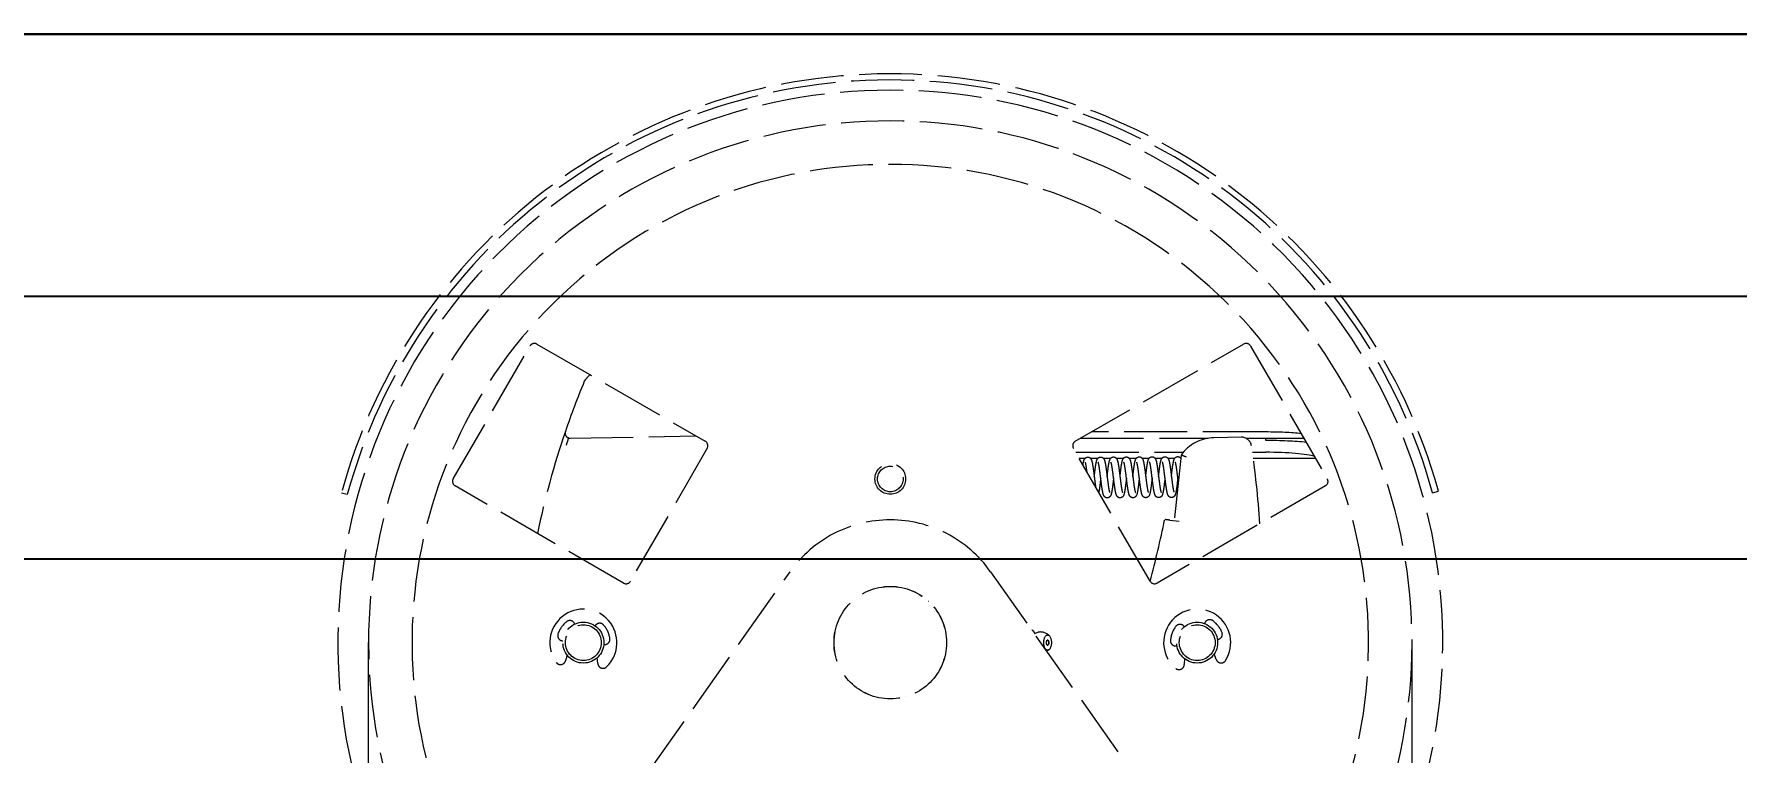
# Model space of a CAD drawing. Header units: millimetres. Extents: x -665 to 1025160, y -26028 to 4210.
# Drawn here: x 2037.4 to 2362, y -6402.4 to -6265.4 of the extents above; entities that cross this region are included whole.
import ezdxf

# ---------------------------------------------------------------- set-up
doc = ezdxf.new("R2010")
doc.units = ezdxf.units.MM
doc.linetypes.add('$2$ACAD_ISO02W100', pattern=[15, 12, -3])
doc.linetypes.add('$2$CENTER', pattern=[50.8, 31.75, -6.35, 6.35, -6.35])
doc.layers.add('$2$CL', color=2, linetype='$2$CENTER', lineweight=0)
doc.layers.add('$2$DL', color=8, linetype='$2$ACAD_ISO02W100', lineweight=0)
doc.layers.add('S-BEAM', color=7, linetype='Continuous')
doc.styles.add('Century Gothic$001H0', font='cent.shx')
doc.dimstyles.new('Copy of ISO-25', dxfattribs={"dimtxt": 250, "dimasz": 80, "dimexe": 1.25, "dimexo": 0.625, "dimtad": 1, "dimtxsty": 'Century Gothic$001H0', "dimblk": 'ARCHTICK', "dimcen": 2.5, "dimadec": 0, "dimazin": 0, "dimtfac": 1, "dimtmove": 0, "dimatfit": 3, "dimfxl": 1, "dimarcsym": 0})

# ---------------------------------------------------------------- blocks, each defined once
blk = doc.blocks.new('_ArchTick')
at = {"color": 0, "linetype": 'ByBlock', "const_width": 0.15}
blk.add_lwpolyline([(-0.5, -0.5), (0.5, 0.5)], dxfattribs=at)
blk = doc.blocks.new('*D99')
at = {"color": 0, "lineweight": -2, "transparency": 16777216}
for p, q in [((3250, -6315.42), (249.37, -6315.42)), ((250.62, -23815.42), (250.62, -6315.42)), ((3250, -23815.42), (249.37, -23815.42))]:
    blk.add_line(p, q, dxfattribs=at)
at = {"layer": 'Defpoints', "color": 0, "transparency": 16777216}
for p in [(250.62, -6315.42), (3250.62, -6315.42), (3250.62, -23815.42)]:
    blk.add_point(p, dxfattribs=at)
at = {"color": 0, "lineweight": -2, "transparency": 16777216, "xscale": 80, "yscale": 80, "zscale": 80}
for p, rotation in [((250.62, -6315.42), 90), ((250.62, -23815.42), 270)]:
    blk.add_blockref('_ArchTick', p, dxfattribs=dict(at, rotation=rotation))
at = {"color": 0, "transparency": 16777216, "insert": (125, -15065.42), "char_height": 250, "attachment_point": 5, "rotation": 90, "style": 'Century Gothic$001H0'}
blk.add_mtext('SHAFT TOTAL HEIGHT 17500', dxfattribs=at)

msp = doc.modelspace()

# ---------------------------------------------------------------- linework, layer by layer
at = {"layer": '$2$CL'}
for p, q in [((2101.175, -6864.252), (2101.175, -6381.419)), ((2300.075, -6864.252), (2300.075, -6381.419))]:
    msp.add_line(p, q, dxfattribs=at)
at = {"layer": '$2$DL'}
for p, q in [((2117.319, -6350.209), (2131.944, -6324.878)), ((2133.276, -6324.521), (2165.362, -6343.046)), ((2235.888, -6343.046), (2267.974, -6324.521)), ((2269.306, -6324.878), (2283.931, -6350.209)), ((2139.633, -6342.458), (2163.58, -6342.017)), ((2272.19, -6341.265), (2238.972, -6341.265)), ((2267.507, -6342.258), (2262.307, -6342.353)), ((2165.719, -6344.378), (2151.094, -6369.709)), ((2250.156, -6369.709), (2235.531, -6344.378)), ((2235.969, -6345.137), (2256.477, -6345.137)), ((2236.917, -6342.452), (2261.206, -6342.452)), ((2268.392, -6342.452), (2279.453, -6342.452)), ((2269.653, -6345.137), (2272.19, -6345.137)), ((2272.19, -6342.898), (2272.19, -6342.452)), ((2237.72, -6346.324), (2236.655, -6346.324)), ((2240.157, -6346.324), (2238.817, -6346.324)), ((2242.601, -6346.324), (2241.276, -6346.324)), ((2245.043, -6346.324), (2243.737, -6346.324)), ((2247.486, -6346.324), (2246.197, -6346.324)), ((2249.927, -6346.324), (2248.656, -6346.324)), ((2252.373, -6346.324), (2251.113, -6346.324)), ((2254.815, -6346.324), (2253.574, -6346.324)), ((2256.063, -6345.675), (2254.736, -6358.156)), ((2281.688, -6346.324), (2269.821, -6346.324)), ((2149.762, -6370.066), (2117.676, -6351.541)), ((2283.574, -6351.541), (2251.488, -6370.066)), ((2097.131, -6353.205), (2096.007, -6352.898)), ((2303.978, -6352.846), (2305.101, -6352.535)), ((2253.916, -6358.069), (2255.705, -6358.259)), ((2085.126, -6504.25), (2181.518, -6367.91)), ((2219.732, -6367.91), (2316.124, -6504.25)), ((2203.55, -6371.108), (2203.55, -6371.1)), ((2250.159, -6369.713), (2250.176, -6369.713)), ((2207.95, -6373.585), (2207.939, -6373.585)), ((2209.032, -6374.772), (2209.042, -6374.772)), ((2140.48, -6377.883), (2140.436, -6377.789)), ((2260.563, -6377.682), (2260.525, -6377.779)), ((2138.137, -6381.066), (2138.24, -6381.075)), ((2144.424, -6378.141), (2144.365, -6378.226)), ((2228.245, -6379.682), (2228.078, -6379.442)), ((2230.855, -6380.04), (2230.463, -6379.763)), ((2256.673, -6378.386), (2256.608, -6378.305)), ((2262.977, -6380.811), (2263.08, -6380.795)), ((2139.014, -6383.77), (2138.72, -6384.864)), ((2144.873, -6385.408), (2144.776, -6384.279)), ((2146.01, -6381.762), (2146.113, -6381.771)), ((2230.855, -6382.797), (2230.463, -6383.074)), ((2255.17, -6382.042), (2255.273, -6382.026)), ((2256.675, -6384.453), (2256.655, -6385.586)), ((2262.757, -6384.624), (2262.389, -6383.553)), ((2203.55, -6391.737), (2203.55, -6391.729))]:
    msp.add_line(p, q, dxfattribs=at)
for centre, radius in [((2200.625, -6350.219), 2.925), ((2200.625, -6350.219), 2.438), ((2200.625, -6381.419), 10.725), ((2200.625, -6381.419), 10.717), ((2142.125, -6381.419), 3.9), ((2142.125, -6381.419), 3.413), ((2259.125, -6381.419), 3.9), ((2259.125, -6381.419), 3.412)]:
    msp.add_circle(centre, radius, dxfattribs=at)
for centre, radius, start, end in [((2200.604, -6381.419), 108.415, 15.45098, 164.74799), ((2200.625, -6381.419), 105.3, 318.09966, 221.90034), ((2200.604, -6381.419), 107.25, 15.45098, 164.74799), ((2200.625, -6381.419), 99.45, 318.86903, 221.13097), ((2200.625, -6381.419), 91.163, 320.1335, 219.8665), ((2132.788, -6325.365), 0.975, 60, 150), ((2268.462, -6325.365), 0.975, 30, 120), ((2293.693, -6394.134), 163.8, 157.55514, 161.13364), ((2143.202, -6331.969), 0.975, 137.51154, 157.55514), ((2208.629, -6391.897), 89.7, 136.67543, 137.51154), ((2293.693, -6394.134), 163.8, 161.13364, 168.18567), ((2139.615, -6341.483), 0.975, 161.13364, 271.05374), ((2267.543, -6344.207), 1.95, 8.70492, 91.05374), ((2164.874, -6343.89), 0.975, 330, 60), ((2236.376, -6343.89), 0.975, 120, 210), ((2262.451, -6350.152), 7.8, 91.05374, 144.97369), ((2107.557, -6368.703), 163.8, 3.47702, 8.70492), ((2118.163, -6350.697), 0.975, 150, 240), ((2283.087, -6350.697), 0.975, 300, 30), ((2200.625, -6381.419), 23.4, 35.26007, 144.73993), ((1947.913, -6292.374), 312, 345.64397, 347.86429), ((2150.249, -6369.222), 0.975, 240, 330), ((2251.001, -6369.222), 0.975, 210, 300), ((2142.125, -6381.419), 6.396, 313.75152, 216.1529), ((2142.125, -6381.419), 5.117, 128.8709, 161.03352), ((2139.537, -6378.207), 0.992, 24.95221, 128.8709), ((2145.236, -6378.711), 0.992, 41.03352, 144.95221), ((2259.125, -6381.419), 6.396, 327.75483, 230.15621), ((2255.836, -6378.929), 0.992, 38.95552, 142.87421), ((2261.489, -6378.038), 0.992, 55.03683, 158.95552), ((2259.125, -6381.419), 5.117, 22.87421, 55.03683), ((2138.224, -6380.078), 0.992, 161.03352, 264.95221), ((2142.125, -6381.419), 5.117, 8.8709, 41.03352), ((2146.2, -6380.782), 0.992, 264.95221, 8.8709), ((2229.292, -6381.419), 2.028, 54.73561, 125.48548), ((2255.016, -6381.062), 0.992, 175.03683, 278.95552), ((2259.125, -6381.419), 5.117, 142.87421, 175.03683), ((2262.925, -6379.815), 0.992, 278.95552, 22.87421), ((2229.292, -6381.419), 2.028, 305.03467, 305.26439), ((2137.762, -6384.606), 0.992, 216.1529, 344.95221), ((2145.862, -6385.322), 0.992, 184.95221, 313.75152), ((2255.663, -6385.568), 0.992, 230.15621, 358.95552), ((2263.695, -6384.302), 0.992, 198.95552, 327.75483)]:
    msp.add_arc(centre, radius, start, end, dxfattribs=at)
for centre, major_axis, ratio, start_param, end_param in [((2272.19, -6342.45), (-9.828, 0), 0.1205367, 3.9531345, 4.712389), ((2272.19, -6344.308), (-11.7, 0), 0.1205367, 3.9914818, 4.712389), ((2272.19, -6346.322), (9.828, 0), 0.1205367, 0.3387524, 1.5707963), ((2227.369, -6381.419), (0, 2.434), 0.5, 5.660543, 6.0995794), ((2230.605, -6381.419), (0, 0.48), 0.5, 2.8676568, 6.5571212)]:
    msp.add_ellipse(centre, major_axis=major_axis, ratio=ratio, start_param=start_param, end_param=end_param, dxfattribs=at)
for major_axis in [(0, -1.462), (0, -0.484)]:
    msp.add_ellipse((2230.611, -6381.419), major_axis=major_axis, ratio=0.5, dxfattribs=at)
for points, knots in [([(2139.307, -6342.408), (2139.305, -6342.407), (2139.304, -6342.407), (2139.294, -6342.404), (2139.287, -6342.402), (2139.262, -6342.399), (2139.25, -6342.409), (2139.222, -6342.502), (2139.205, -6342.587), (2139.173, -6342.746), (2139.167, -6342.777), (2139.129, -6342.957), (2139.075, -6343.092), (2138.996, -6343.289), (2138.96, -6343.382), (2138.896, -6343.578), (2138.867, -6343.681), (2138.846, -6343.788), (2138.845, -6343.792), (2138.844, -6343.795)], [-0.00165743, -0.00165743, -0.00165743, -0.00165743, 0, 0, 0.01119477, 0.01119477, 0.05516722, 0.05516722, 0.10340416, 0.10340416, 0.11457751, 0.11457751, 0.16396758, 0.16396758, 0.20432722, 0.20432722, 0.24498028, 0.24498028, 0.24633536, 0.24633536, 0.24633536, 0.24633536]), ([(2237.35, -6347.528), (2237.373, -6347.386), (2237.396, -6347.254), (2237.47, -6346.892), (2237.515, -6346.707), (2237.624, -6346.471), (2237.653, -6346.417), (2237.735, -6346.3), (2237.792, -6346.234), (2237.909, -6346.15), (2237.955, -6346.124), (2238.074, -6346.075), (2238.153, -6346.056), (2238.313, -6346.046), (2238.395, -6346.056), (2238.545, -6346.104), (2238.616, -6346.142), (2238.737, -6346.232), (2238.787, -6346.285), (2238.867, -6346.388), (2238.896, -6346.438), (2238.96, -6346.565), (2238.988, -6346.643), (2239.094, -6346.978), (2239.158, -6347.304), (2239.278, -6348.051), (2239.334, -6348.455), (2239.435, -6349.227), (2239.481, -6349.598), (2239.57, -6350.318), (2239.615, -6350.676), (2239.69, -6351.249), (2239.722, -6351.48), (2239.754, -6351.691)], [17.3582383, 17.3582383, 17.3582383, 17.3582383, 17.4545808, 17.4545808, 17.6511069, 17.6511069, 17.7068135, 17.7068135, 17.7693974, 17.7693974, 17.8009739, 17.8009739, 17.8454563, 17.8454563, 17.8914011, 17.8914011, 17.9374919, 17.9374919, 17.9862793, 17.9862793, 18.0389292, 18.0389292, 18.1258871, 18.1258871, 18.3845675, 18.3845675, 18.6035005, 18.6035005, 18.782896, 18.782896, 18.9580087, 18.9580087, 19.0840786, 19.0840786, 19.0840786, 19.0840786]), ([(2238.131, -6348.882), (2238.114, -6348.75), (2238.097, -6348.623), (2238.038, -6348.2), (2237.995, -6347.922), (2237.915, -6347.468), (2237.875, -6347.281), (2237.829, -6347.115), (2237.817, -6347.077), (2237.806, -6347.049), (2237.804, -6347.045), (2237.804, -6347.045)], [29.65913668, 29.65913668, 29.65913668, 29.65913668, 29.72760971, 29.72760971, 29.89521173, 29.89521173, 30.05753204, 30.05753204, 30.12526168, 30.12526168, 30.15537839, 30.15537839, 30.15537839, 30.15537839]), ([(2239.507, -6349.811), (2239.544, -6349.49), (2239.581, -6349.167), (2239.658, -6348.52), (2239.7, -6348.192), (2239.784, -6347.604), (2239.827, -6347.341), (2239.92, -6346.886), (2239.964, -6346.704), (2240.069, -6346.467), (2240.098, -6346.409), (2240.179, -6346.291), (2240.232, -6346.229), (2240.338, -6346.148), (2240.382, -6346.121), (2240.498, -6346.068), (2240.575, -6346.046), (2240.733, -6346.031), (2240.816, -6346.038), (2240.965, -6346.079), (2241.036, -6346.113), (2241.161, -6346.197), (2241.214, -6346.248), (2241.298, -6346.349), (2241.329, -6346.399), (2241.395, -6346.52), (2241.424, -6346.591), (2241.523, -6346.881), (2241.579, -6347.146), (2241.695, -6347.808), (2241.753, -6348.211), (2241.858, -6348.994), (2241.905, -6349.375), (2241.995, -6350.099), (2242.039, -6350.452), (2242.126, -6351.126), (2242.17, -6351.455), (2242.254, -6352.005), (2242.294, -6352.241), (2242.35, -6352.517), (2242.368, -6352.596), (2242.399, -6352.717), (2242.413, -6352.763), (2242.431, -6352.815), (2242.437, -6352.828), (2242.437, -6352.829), (2242.437, -6352.829), (2242.437, -6352.829)], [20.4987121, 20.4987121, 20.4987121, 20.4987121, 20.6565597, 20.6565597, 20.8327732, 20.8327732, 21.0129666, 21.0129666, 21.204709, 21.204709, 21.2627419, 21.2627419, 21.3193191, 21.3193191, 21.3505046, 21.3505046, 21.3942369, 21.3942369, 21.4396174, 21.4396174, 21.4848006, 21.4848006, 21.5334, 21.5334, 21.5853541, 21.5853541, 21.6676489, 21.6676489, 21.8938691, 21.8938691, 22.1230466, 22.1230466, 22.3085408, 22.3085408, 22.4796249, 22.4796249, 22.6545632, 22.6545632, 22.8160567, 22.8160567, 22.8939182, 22.8939182, 22.9620205, 22.9620205, 23.0145426, 23.0145426, 23.0163046, 23.0163046, 23.0163046, 23.0163046]), ([(2243.185, -6350.055), (2243.173, -6350.159), (2243.161, -6350.262), (2243.109, -6350.719), (2243.067, -6351.073), (2242.985, -6351.72), (2242.944, -6352.022), (2242.859, -6352.559), (2242.815, -6352.796), (2242.737, -6353.106), (2242.707, -6353.209), (2242.639, -6353.372), (2242.608, -6353.437), (2242.514, -6353.573), (2242.45, -6353.645), (2242.292, -6353.755), (2242.204, -6353.796), (2242.03, -6353.832), (2241.941, -6353.833), (2241.778, -6353.803), (2241.703, -6353.776), (2241.575, -6353.704), (2241.523, -6353.661), (2241.43, -6353.565), (2241.392, -6353.511), (2241.314, -6353.381), (2241.282, -6353.306), (2241.189, -6353.048), (2241.142, -6352.845), (2241.06, -6352.424), (2241.027, -6352.232), (2240.945, -6351.702), (2240.894, -6351.332), (2240.805, -6350.643), (2240.766, -6350.324), (2240.681, -6349.645), (2240.635, -6349.275), (2240.548, -6348.612), (2240.506, -6348.306), (2240.423, -6347.771), (2240.381, -6347.533), (2240.325, -6347.275), (2240.309, -6347.207), (2240.281, -6347.109), (2240.27, -6347.074), (2240.258, -6347.042), (2240.255, -6347.035), (2240.255, -6347.035)], [24.0832089, 24.0832089, 24.0832089, 24.0832089, 24.1339282, 24.1339282, 24.3093378, 24.3093378, 24.4845887, 24.4845887, 24.66683, 24.66683, 24.7735508, 24.7735508, 24.8463717, 24.8463717, 24.9116945, 24.9116945, 24.9667741, 24.9667741, 25.0153833, 25.0153833, 25.0603681, 25.0603681, 25.1057113, 25.1057113, 25.1577655, 25.1577655, 25.2386531, 25.2386531, 25.4276543, 25.4276543, 25.5568392, 25.5568392, 25.7546411, 25.7546411, 25.9101697, 25.9101697, 26.0892717, 26.0892717, 26.2564734, 26.2564734, 26.4237632, 26.4237632, 26.4986052, 26.4986052, 26.5609124, 26.5609124, 26.5983238, 26.5983238, 26.5983238, 26.5983238]), ([(2241.958, -6349.799), (2241.995, -6349.472), (2242.033, -6349.142), (2242.111, -6348.494), (2242.152, -6348.171), (2242.235, -6347.591), (2242.278, -6347.328), (2242.371, -6346.872), (2242.415, -6346.689), (2242.522, -6346.451), (2242.551, -6346.396), (2242.632, -6346.277), (2242.687, -6346.214), (2242.797, -6346.132), (2242.841, -6346.106), (2242.957, -6346.054), (2243.034, -6346.034), (2243.193, -6346.02), (2243.275, -6346.028), (2243.425, -6346.071), (2243.496, -6346.106), (2243.62, -6346.192), (2243.672, -6346.243), (2243.755, -6346.345), (2243.786, -6346.395), (2243.852, -6346.519), (2243.88, -6346.594), (2243.981, -6346.898), (2244.039, -6347.178), (2244.127, -6347.692), (2244.156, -6347.876), (2244.231, -6348.393), (2244.278, -6348.752), (2244.37, -6349.476), (2244.416, -6349.85), (2244.505, -6350.558), (2244.548, -6350.902), (2244.634, -6351.53), (2244.677, -6351.822), (2244.758, -6352.301), (2244.798, -6352.501), (2244.847, -6352.696), (2244.862, -6352.743), (2244.881, -6352.801), (2244.888, -6352.816), (2244.889, -6352.818), (2244.889, -6352.818), (2244.889, -6352.818)], [24.0548523, 24.0548523, 24.0548523, 24.0548523, 24.2154109, 24.2154109, 24.3899229, 24.3899229, 24.5683915, 24.5683915, 24.7623617, 24.7623617, 24.8195078, 24.8195078, 24.8781157, 24.8781157, 24.908868, 24.908868, 24.9528937, 24.9528937, 24.9984823, 24.9984823, 25.044016, 25.044016, 25.0927509, 25.0927509, 25.1450301, 25.1450301, 25.2298662, 25.2298662, 25.4635984, 25.4635984, 25.5771281, 25.5771281, 25.7630702, 25.7630702, 25.9424595, 25.9424595, 26.1139157, 26.1139157, 26.2842686, 26.2842686, 26.4456104, 26.4456104, 26.5160043, 26.5160043, 26.5716483, 26.5716483, 26.5750322, 26.5750322, 26.5750322, 26.5750322]), ([(2245.635, -6350.043), (2245.623, -6350.151), (2245.611, -6350.258), (2245.559, -6350.711), (2245.519, -6351.054), (2245.438, -6351.696), (2245.396, -6352.001), (2245.31, -6352.543), (2245.266, -6352.782), (2245.188, -6353.089), (2245.159, -6353.187), (2245.095, -6353.348), (2245.065, -6353.413), (2244.995, -6353.519), (2244.968, -6353.554), (2244.907, -6353.62), (2244.873, -6353.651), (2244.77, -6353.729), (2244.691, -6353.77), (2244.529, -6353.816), (2244.444, -6353.823), (2244.281, -6353.807), (2244.203, -6353.784), (2244.066, -6353.72), (2244.008, -6353.679), (2243.912, -6353.59), (2243.873, -6353.541), (2243.795, -6353.425), (2243.762, -6353.359), (2243.678, -6353.156), (2243.639, -6353.014), (2243.563, -6352.689), (2243.529, -6352.512), (2243.442, -6352.003), (2243.388, -6351.632), (2243.289, -6350.893), (2243.243, -6350.525), (2243.191, -6350.104), (2243.184, -6350.05), (2243.157, -6349.835), (2243.137, -6349.672), (2243.074, -6349.169), (2243.03, -6348.83), (2242.945, -6348.213), (2242.902, -6347.928), (2242.821, -6347.469), (2242.782, -6347.28), (2242.735, -6347.105), (2242.722, -6347.064), (2242.709, -6347.03), (2242.706, -6347.023), (2242.706, -6347.023)], [20.5252268, 20.5252268, 20.5252268, 20.5252268, 20.5779745, 20.5779745, 20.7490427, 20.7490427, 20.9250042, 20.9250042, 21.1088472, 21.1088472, 21.2125503, 21.2125503, 21.2868429, 21.2868429, 21.320618, 21.320618, 21.3509044, 21.3509044, 21.401303, 21.401303, 21.4479597, 21.4479597, 21.4928135, 21.4928135, 21.5376539, 21.5376539, 21.5845528, 21.5845528, 21.6550292, 21.6550292, 21.8019557, 21.8019557, 21.9356326, 21.9356326, 22.1464355, 22.1464355, 22.3273958, 22.3273958, 22.3538616, 22.3538616, 22.4334612, 22.4334612, 22.6043608, 22.6043608, 22.7745268, 22.7745268, 22.9345792, 22.9345792, 23.0035067, 23.0035067, 23.0408142, 23.0408142, 23.0408142, 23.0408142]), ([(2244.409, -6349.787), (2244.447, -6349.448), (2244.486, -6349.107), (2244.565, -6348.454), (2244.606, -6348.136), (2244.69, -6347.555), (2244.733, -6347.292), (2244.828, -6346.838), (2244.87, -6346.657), (2244.983, -6346.42), (2245.012, -6346.366), (2245.094, -6346.254), (2245.147, -6346.194), (2245.257, -6346.115), (2245.301, -6346.089), (2245.419, -6346.039), (2245.498, -6346.02), (2245.658, -6346.009), (2245.74, -6346.018), (2245.89, -6346.064), (2245.961, -6346.101), (2246.083, -6346.19), (2246.134, -6346.242), (2246.215, -6346.345), (2246.245, -6346.396), (2246.311, -6346.525), (2246.34, -6346.605), (2246.444, -6346.934), (2246.505, -6347.244), (2246.624, -6347.969), (2246.681, -6348.372), (2246.782, -6349.147), (2246.828, -6349.522), (2246.917, -6350.241), (2246.961, -6350.596), (2247.048, -6351.253), (2247.091, -6351.563), (2247.174, -6352.093), (2247.215, -6352.323), (2247.27, -6352.572), (2247.286, -6352.638), (2247.314, -6352.735), (2247.325, -6352.77), (2247.337, -6352.801), (2247.34, -6352.807), (2247.34, -6352.807)], [27.6127082, 27.6127082, 27.6127082, 27.6127082, 27.7789671, 27.7789671, 27.9516655, 27.9516655, 28.1331159, 28.1331159, 28.3270117, 28.3270117, 28.3814102, 28.3814102, 28.4382493, 28.4382493, 28.4692816, 28.4692816, 28.5137542, 28.5137542, 28.5596897, 28.5596897, 28.6057511, 28.6057511, 28.6547617, 28.6547617, 28.7077128, 28.7077128, 28.797103, 28.797103, 29.0468136, 29.0468136, 29.2668907, 29.2668907, 29.4483157, 29.4483157, 29.6212474, 29.6212474, 29.7917913, 29.7917913, 29.9568109, 29.9568109, 30.0308834, 30.0308834, 30.0954177, 30.0954177, 30.1318585, 30.1318585, 30.1318585, 30.1318585]), ([(2248.086, -6350.031), (2248.076, -6350.116), (2248.067, -6350.201), (2248.018, -6350.63), (2247.978, -6350.974), (2247.897, -6351.624), (2247.854, -6351.936), (2247.769, -6352.483), (2247.726, -6352.723), (2247.65, -6353.036), (2247.622, -6353.138), (2247.561, -6353.3), (2247.534, -6353.364), (2247.47, -6353.472), (2247.441, -6353.514), (2247.371, -6353.594), (2247.333, -6353.631), (2247.223, -6353.714), (2247.142, -6353.758), (2246.975, -6353.804), (2246.888, -6353.811), (2246.723, -6353.792), (2246.645, -6353.769), (2246.508, -6353.703), (2246.451, -6353.661), (2246.354, -6353.568), (2246.315, -6353.518), (2246.24, -6353.402), (2246.209, -6353.337), (2246.126, -6353.135), (2246.087, -6352.991), (2246.011, -6352.66), (2245.976, -6352.479), (2245.89, -6351.971), (2245.837, -6351.611), (2245.74, -6350.881), (2245.693, -6350.507), (2245.64, -6350.085), (2245.634, -6350.034), (2245.609, -6349.833), (2245.59, -6349.681), (2245.528, -6349.18), (2245.483, -6348.832), (2245.397, -6348.213), (2245.355, -6347.931), (2245.275, -6347.469), (2245.235, -6347.278), (2245.187, -6347.098), (2245.174, -6347.055), (2245.16, -6347.017), (2245.156, -6347.009), (2245.156, -6347.009)], [16.9679256, 16.9679256, 16.9679256, 16.9679256, 17.0095574, 17.0095574, 17.1799877, 17.1799877, 17.3573073, 17.3573073, 17.5381253, 17.5381253, 17.6419233, 17.6419233, 17.7146287, 17.7146287, 17.7571268, 17.7571268, 17.7924804, 17.7924804, 17.8450495, 17.8450495, 17.8930342, 17.8930342, 17.9380608, 17.9380608, 17.9831491, 17.9831491, 18.0309278, 18.0309278, 18.0996674, 18.0996674, 18.248536, 18.248536, 18.3837845, 18.3837845, 18.5881986, 18.5881986, 18.7715317, 18.7715317, 18.7963033, 18.7963033, 18.8707752, 18.8707752, 19.0453572, 19.0453572, 19.2129377, 19.2129377, 19.3741658, 19.3741658, 19.4437533, 19.4437533, 19.4826684, 19.4826684, 19.4826684, 19.4826684]), ([(2246.859, -6349.775), (2246.897, -6349.445), (2246.935, -6349.114), (2247.013, -6348.464), (2247.054, -6348.14), (2247.138, -6347.56), (2247.181, -6347.299), (2247.275, -6346.839), (2247.319, -6346.653), (2247.43, -6346.415), (2247.459, -6346.361), (2247.542, -6346.244), (2247.597, -6346.182), (2247.71, -6346.101), (2247.754, -6346.076), (2247.871, -6346.026), (2247.949, -6346.007), (2248.108, -6345.996), (2248.189, -6346.005), (2248.339, -6346.051), (2248.41, -6346.088), (2248.531, -6346.175), (2248.582, -6346.227), (2248.661, -6346.326), (2248.69, -6346.374), (2248.754, -6346.496), (2248.782, -6346.569), (2248.884, -6346.877), (2248.943, -6347.165), (2249.061, -6347.863), (2249.119, -6348.268), (2249.221, -6349.047), (2249.268, -6349.419), (2249.357, -6350.144), (2249.402, -6350.506), (2249.489, -6351.17), (2249.532, -6351.482), (2249.615, -6352.024), (2249.657, -6352.262), (2249.713, -6352.526), (2249.73, -6352.597), (2249.759, -6352.705), (2249.771, -6352.745), (2249.786, -6352.785), (2249.79, -6352.794), (2249.79, -6352.794)], [31.1691177, 31.1691177, 31.1691177, 31.1691177, 31.3307949, 31.3307949, 31.5056439, 31.5056439, 31.6840572, 31.6840572, 31.8807418, 31.8807418, 31.9369461, 31.9369461, 31.9961902, 31.9961902, 32.0269476, 32.0269476, 32.0708054, 32.0708054, 32.1162233, 32.1162233, 32.1616744, 32.1616744, 32.2095626, 32.2095626, 32.2598762, 32.2598762, 32.3435527, 32.3435527, 32.5837863, 32.5837863, 32.80958, 32.80958, 32.9906525, 32.9906525, 33.1662701, 33.1662701, 33.3352787, 33.3352787, 33.5020637, 33.5020637, 33.5771738, 33.5771738, 33.6435869, 33.6435869, 33.6870296, 33.6870296, 33.6870296, 33.6870296]), ([(2250.537, -6350.019), (2250.51, -6350.254), (2250.483, -6350.49), (2250.416, -6351.06), (2250.376, -6351.393), (2250.293, -6352.006), (2250.25, -6352.291), (2250.161, -6352.782), (2250.116, -6352.988), (2250.019, -6353.28), (2249.98, -6353.386), (2249.837, -6353.57), (2249.771, -6353.635), (2249.618, -6353.733), (2249.533, -6353.768), (2249.361, -6353.798), (2249.272, -6353.796), (2249.111, -6353.762), (2249.037, -6353.732), (2248.913, -6353.658), (2248.863, -6353.615), (2248.772, -6353.517), (2248.735, -6353.462), (2248.658, -6353.329), (2248.627, -6353.252), (2248.531, -6352.976), (2248.481, -6352.749), (2248.396, -6352.295), (2248.365, -6352.104), (2248.286, -6351.584), (2248.238, -6351.228), (2248.153, -6350.571), (2248.116, -6350.27), (2248.035, -6349.62), (2247.991, -6349.263), (2247.904, -6348.599), (2247.86, -6348.284), (2247.777, -6347.744), (2247.736, -6347.509), (2247.681, -6347.251), (2247.664, -6347.181), (2247.635, -6347.077), (2247.623, -6347.04), (2247.61, -6347.004), (2247.607, -6346.996), (2247.607, -6346.996)], [13.4107795, 13.4107795, 13.4107795, 13.4107795, 13.5258738, 13.5258738, 13.698647, 13.698647, 13.877816, 13.877816, 14.064533, 14.064533, 14.1869246, 14.1869246, 14.2466062, 14.2466062, 14.298553, 14.298553, 14.3471094, 14.3471094, 14.3920095, 14.3920095, 14.4366275, 14.4366275, 14.4898803, 14.4898803, 14.5732738, 14.5732738, 14.7784994, 14.7784994, 14.9023494, 14.9023494, 15.0913103, 15.0913103, 15.2381459, 15.2381459, 15.4114038, 15.4114038, 15.5830711, 15.5830711, 15.7477817, 15.7477817, 15.822739, 15.822739, 15.887458, 15.887458, 15.9264217, 15.9264217, 15.9264217, 15.9264217]), ([(2249.31, -6349.762), (2249.341, -6349.494), (2249.372, -6349.225), (2249.443, -6348.617), (2249.485, -6348.281), (2249.568, -6347.681), (2249.611, -6347.41), (2249.701, -6346.931), (2249.747, -6346.733), (2249.838, -6346.493), (2249.863, -6346.433), (2249.924, -6346.326), (2249.955, -6346.279), (2250.03, -6346.191), (2250.072, -6346.15), (2250.158, -6346.089), (2250.197, -6346.066), (2250.307, -6346.017), (2250.383, -6345.997), (2250.54, -6345.983), (2250.622, -6345.99), (2250.77, -6346.031), (2250.841, -6346.065), (2250.964, -6346.149), (2251.016, -6346.2), (2251.1, -6346.299), (2251.131, -6346.348), (2251.196, -6346.467), (2251.224, -6346.537), (2251.322, -6346.821), (2251.378, -6347.076), (2251.494, -6347.731), (2251.553, -6348.138), (2251.657, -6348.919), (2251.704, -6349.292), (2251.795, -6350.023), (2251.84, -6350.39), (2251.926, -6351.057), (2251.969, -6351.369), (2252.053, -6351.932), (2252.096, -6352.188), (2252.171, -6352.554), (2252.207, -6352.686), (2252.236, -6352.769), (2252.242, -6352.782), (2252.242, -6352.782)], [34.7257028, 34.7257028, 34.7257028, 34.7257028, 34.8575679, 34.8575679, 35.0346174, 35.0346174, 35.2110799, 35.2110799, 35.4034805, 35.4034805, 35.4671182, 35.4671182, 35.5123244, 35.5123244, 35.5522334, 35.5522334, 35.5791087, 35.5791087, 35.6221874, 35.6221874, 35.6670888, 35.6670888, 35.7117349, 35.7117349, 35.7597316, 35.7597316, 35.8108776, 35.8108776, 35.8916408, 35.8916408, 36.1162451, 36.1162451, 36.346776, 36.346776, 36.5302686, 36.5302686, 36.7069499, 36.7069499, 36.8735386, 36.8735386, 37.044746, 37.044746, 37.1949906, 37.1949906, 37.2478976, 37.2478976, 37.2478976, 37.2478976]), ([(2252.988, -6350.006), (2252.965, -6350.201), (2252.943, -6350.397), (2252.88, -6350.938), (2252.839, -6351.281), (2252.756, -6351.914), (2252.712, -6352.207), (2252.625, -6352.704), (2252.581, -6352.911), (2252.494, -6353.203), (2252.46, -6353.303), (2252.369, -6353.455), (2252.341, -6353.495), (2252.277, -6353.568), (2252.243, -6353.602), (2252.142, -6353.682), (2252.067, -6353.725), (2251.908, -6353.776), (2251.823, -6353.787), (2251.658, -6353.776), (2251.578, -6353.756), (2251.437, -6353.695), (2251.377, -6353.655), (2251.279, -6353.568), (2251.24, -6353.521), (2251.16, -6353.409), (2251.127, -6353.345), (2251.046, -6353.16), (2251.009, -6353.037), (2250.935, -6352.746), (2250.901, -6352.578), (2250.813, -6352.091), (2250.76, -6351.733), (2250.661, -6351.005), (2250.613, -6350.632), (2250.554, -6350.158), (2250.542, -6350.059), (2250.492, -6349.66), (2250.455, -6349.358), (2250.375, -6348.738), (2250.332, -6348.418), (2250.247, -6347.846), (2250.204, -6347.587), (2250.128, -6347.218), (2250.092, -6347.082), (2250.063, -6346.999), (2250.057, -6346.986), (2250.057, -6346.986)], [9.851422, 9.851422, 9.851422, 9.851422, 9.9471386, 9.9471386, 10.1223827, 10.1223827, 10.30298, 10.30298, 10.4836093, 10.4836093, 10.6016804, 10.6016804, 10.6405217, 10.6405217, 10.6716846, 10.6716846, 10.7206907, 10.7206907, 10.7680265, 10.7680265, 10.8130943, 10.8130943, 10.8579481, 10.8579481, 10.903402, 10.903402, 10.9711833, 10.9711833, 11.1037332, 11.1037332, 11.2376255, 11.2376255, 11.4463765, 11.4463765, 11.6319634, 11.6319634, 11.6807015, 11.6807015, 11.8282155, 11.8282155, 11.9979856, 11.9979856, 12.1696207, 12.1696207, 12.3196257, 12.3196257, 12.3699858, 12.3699858, 12.3699858, 12.3699858]), ([(2251.761, -6349.75), (2251.8, -6349.407), (2251.84, -6349.061), (2251.918, -6348.414), (2251.958, -6348.105), (2252.041, -6347.528), (2252.084, -6347.259), (2252.181, -6346.793), (2252.225, -6346.609), (2252.343, -6346.373), (2252.372, -6346.322), (2252.451, -6346.215), (2252.504, -6346.158), (2252.611, -6346.081), (2252.656, -6346.055), (2252.776, -6346.005), (2252.855, -6345.985), (2253.016, -6345.976), (2253.099, -6345.986), (2253.25, -6346.034), (2253.321, -6346.072), (2253.443, -6346.162), (2253.493, -6346.215), (2253.573, -6346.318), (2253.603, -6346.369), (2253.671, -6346.505), (2253.701, -6346.591), (2253.769, -6346.817), (2253.804, -6346.967), (2253.87, -6347.295), (2253.901, -6347.47), (2253.982, -6347.972), (2254.032, -6348.331), (2254.127, -6349.059), (2254.174, -6349.435), (2254.264, -6350.155), (2254.307, -6350.509), (2254.394, -6351.171), (2254.438, -6351.488), (2254.521, -6352.027), (2254.562, -6352.261), (2254.617, -6352.515), (2254.634, -6352.583), (2254.662, -6352.684), (2254.674, -6352.721), (2254.688, -6352.76), (2254.692, -6352.769), (2254.692, -6352.769)], [38.2842465, 38.2842465, 38.2842465, 38.2842465, 38.4524928, 38.4524928, 38.6211177, 38.6211177, 38.8041888, 38.8041888, 39.002958, 39.002958, 39.0544939, 39.0544939, 39.1101844, 39.1101844, 39.1416934, 39.1416934, 39.1868281, 39.1868281, 39.2332995, 39.2332995, 39.2800224, 39.2800224, 39.3296219, 39.3296219, 39.3836705, 39.3836705, 39.4781606, 39.4781606, 39.6115452, 39.6115452, 39.7329146, 39.7329146, 39.9299323, 39.9299323, 40.1122201, 40.1122201, 40.2844397, 40.2844397, 40.4567106, 40.4567106, 40.6214534, 40.6214534, 40.6955974, 40.6955974, 40.7600853, 40.7600853, 40.8045519, 40.8045519, 40.8045519, 40.8045519]), ([(2255.438, -6349.994), (2255.418, -6350.178), (2255.396, -6350.361), (2255.336, -6350.882), (2255.296, -6351.216), (2255.214, -6351.848), (2255.17, -6352.149), (2255.083, -6352.658), (2255.038, -6352.871), (2254.954, -6353.163), (2254.92, -6353.262), (2254.838, -6353.414), (2254.807, -6353.462), (2254.735, -6353.548), (2254.697, -6353.586), (2254.59, -6353.671), (2254.511, -6353.715), (2254.348, -6353.765), (2254.262, -6353.774), (2254.097, -6353.761), (2254.017, -6353.739), (2253.878, -6353.676), (2253.819, -6353.635), (2253.722, -6353.547), (2253.683, -6353.499), (2253.603, -6353.384), (2253.57, -6353.319), (2253.486, -6353.122), (2253.448, -6352.987), (2253.373, -6352.674), (2253.339, -6352.5), (2253.252, -6352.003), (2253.199, -6351.643), (2253.101, -6350.912), (2253.054, -6350.539), (2252.999, -6350.094), (2252.989, -6350.021), (2252.953, -6349.727), (2252.925, -6349.505), (2252.855, -6348.951), (2252.812, -6348.62), (2252.727, -6348.025), (2252.685, -6347.754), (2252.606, -6347.324), (2252.566, -6347.152), (2252.525, -6347.013), (2252.515, -6346.985), (2252.511, -6346.976), (2252.51, -6346.975), (2252.51, -6346.975)], [6.2950264, 6.2950264, 6.2950264, 6.2950264, 6.3849546, 6.3849546, 6.5553051, 6.5553051, 6.7370028, 6.7370028, 6.9183227, 6.9183227, 7.0324992, 7.0324992, 7.0802783, 7.0802783, 7.1151129, 7.1151129, 7.1662413, 7.1662413, 7.2138246, 7.2138246, 7.2591474, 7.2591474, 7.3042568, 7.3042568, 7.3508504, 7.3508504, 7.4208659, 7.4208659, 7.5634156, 7.5634156, 7.6963918, 7.6963918, 7.9039033, 7.9039033, 8.087642, 8.087642, 8.1236625, 8.1236625, 8.2322322, 8.2322322, 8.4023067, 8.4023067, 8.5712232, 8.5712232, 8.7304528, 8.7304528, 8.7952447, 8.7952447, 8.8073573, 8.8073573, 8.8073573, 8.8073573]), ([(2254.212, -6349.738), (2254.248, -6349.424), (2254.284, -6349.108), (2254.36, -6348.475), (2254.4, -6348.154), (2254.483, -6347.569), (2254.526, -6347.302), (2254.619, -6346.836), (2254.664, -6346.646), (2254.768, -6346.407), (2254.797, -6346.349), (2254.883, -6346.22), (2254.945, -6346.147), (2255.072, -6346.06), (2255.118, -6346.034), (2255.238, -6345.986), (2255.317, -6345.968), (2255.477, -6345.961), (2255.559, -6345.973), (2255.708, -6346.022), (2255.778, -6346.061), (2255.897, -6346.152), (2255.947, -6346.204), (2255.989, -6346.261), (2255.995, -6346.268), (2256, -6346.274)], [41.8414139, 41.8414139, 41.8414139, 41.8414139, 41.9956455, 41.9956455, 42.1676035, 42.1676035, 42.3472301, 42.3472301, 42.5412019, 42.5412019, 42.6018409, 42.6018409, 42.6700419, 42.6700419, 42.7013345, 42.7013345, 42.7457892, 42.7457892, 42.7917019, 42.7917019, 42.8378057, 42.8378057, 42.8867183, 42.8867183, 42.8936647, 42.8936647, 42.8936647, 42.8936647]), ([(2255.528, -6350.707), (2255.507, -6350.545), (2255.487, -6350.381), (2255.455, -6350.123), (2255.443, -6350.029), (2255.396, -6349.652), (2255.36, -6349.367), (2255.283, -6348.768), (2255.241, -6348.452), (2255.157, -6347.876), (2255.113, -6347.61), (2255.055, -6347.312), (2255.037, -6347.231), (2255.005, -6347.102), (2254.991, -6347.052), (2254.97, -6346.986), (2254.962, -6346.966), (2254.96, -6346.961), (2254.959, -6346.96), (2254.959, -6346.96)], [4.43789067, 4.43789067, 4.43789067, 4.43789067, 4.51939225, 4.51939225, 4.56543809, 4.56543809, 4.70472283, 4.70472283, 4.87124945, 4.87124945, 5.0434972, 5.0434972, 5.11981354, 5.11981354, 5.18809139, 5.18809139, 5.24513457, 5.24513457, 5.25326733, 5.25326733, 5.25326733, 5.25326733]), ([(2257.005, -6346.038), (2256.938, -6346.011), (2256.871, -6345.985), (2256.805, -6345.959), (2256.74, -6345.934), (2256.677, -6345.909), (2256.617, -6345.886), (2256.506, -6345.843), (2256.405, -6345.805), (2256.321, -6345.772), (2256.239, -6345.741), (2256.174, -6345.717), (2256.129, -6345.7), (2256.086, -6345.684), (2256.063, -6345.675), (2256.063, -6345.675)], [-0.25430222, -0.25430222, -0.25430222, -0.25430222, -0.21902655, -0.21902655, -0.21902655, -0.18448045, -0.18448045, -0.18448045, -0.12129531, -0.12129531, -0.12129531, -0.06016317, -0.06016317, -0.06016317, 0, 0, 0, 0]), ([(2240.734, -6350.067), (2240.721, -6350.18), (2240.708, -6350.293), (2240.656, -6350.747), (2240.616, -6351.087), (2240.535, -6351.728), (2240.493, -6352.034), (2240.425, -6352.468), (2240.398, -6352.62), (2240.37, -6352.757)], [27.63972397, 27.63972397, 27.63972397, 27.63972397, 27.6949875, 27.6949875, 27.86473088, 27.86473088, 28.0414909, 28.0414909, 28.15248466, 28.15248466, 28.15248466, 28.15248466]), ([(2253.916, -6358.069), (2253.795, -6358.056), (2253.653, -6358.041), (2253.431, -6358.017), (2253.311, -6358.004), (2253.141, -6357.986), (2253.061, -6357.978), (2252.969, -6357.968), (2252.952, -6357.966), (2252.941, -6357.965)], [0.23575891, 0.23575891, 0.23575891, 0.23575891, 0.2949691, 0.2949691, 0.35401169, 0.35401169, 0.41285076, 0.41285076, 0.47152134, 0.47152134, 0.47152134, 0.47152134])]:
    msp.add_open_spline(points, degree=3, knots=knots, dxfattribs=at)
at = {"layer": 'S-BEAM'}
msp.add_line((1600.625, -6265.42), (3100.625, -6265.42), dxfattribs=at)
msp.add_lwpolyline([(1650.625, -6365.42), (3050.625, -6365.42), (3050.625, -6265.42), (1650.625, -6265.42)], close=True, dxfattribs=at)

# ---------------------------------------------------------------- dimensions: what is measured, and where the dimension line sits
dim = msp.add_linear_dim(base=(250.625, -6315.42), p1=(3250.625, -23815.42), p2=(3250.625, -6315.42), angle=90, text='SHAFT TOTAL HEIGHT <>', dimstyle='Copy of ISO-25')
dim.commit()
dim.dimension.update_dxf_attribs({"geometry": '*D99', "text_midpoint": (125, -15065.42)})

doc.saveas('drawing.dxf')
